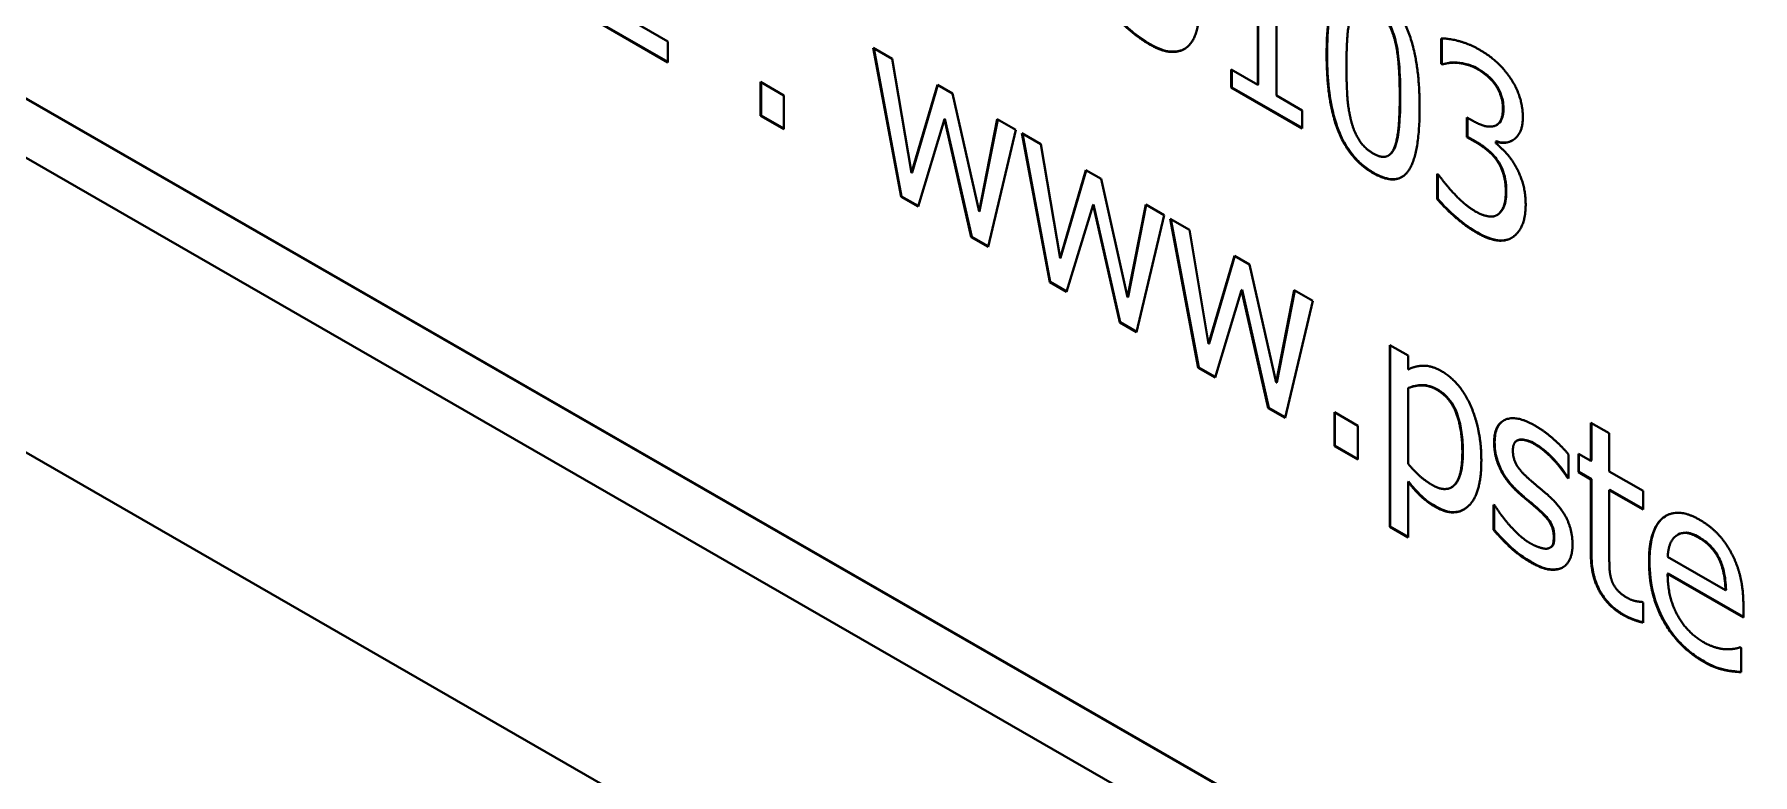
# Model space of a CAD drawing. Header units: millimetres. Extents: x 0 to 3364, y 0 to 2376.
# Drawn here: x 2976.76 to 2988.65, y 1880.46 to 1885.58 of the extents above; entities that cross this region are included whole.
import ezdxf

# ---------------------------------------------------------------- set-up
doc = ezdxf.new("R2010")
doc.units = ezdxf.units.MM
doc.header["$LTSCALE"] = 4
doc.layers.add('가시적인 것(ISO)', color=3, linetype='Continuous', lineweight=40, true_color=0x00ff00)
doc.layers.add('가시적인 좁은 것(ISO)', color=3, linetype='Continuous', lineweight=35, true_color=0x00ff00)

msp = doc.modelspace()

# ---------------------------------------------------------------- linework, layer by layer
at = {"layer": '가시적인 것(ISO)'}
for p, q in [((3021.0979, 1859.5693), (2972.2482, 1887.7)), ((2972.2517, 1887.702), (3021.0985, 1859.573)), ((3024.9608, 1854.8962), (2968.3923, 1887.4718)), ((2971.9243, 1887.4777), (3021.4217, 1858.974)), ((2985.3517, 1886.266), (2985.3517, 1885.1609)), ((2985.2219, 1885.2356), (2985.2219, 1886.0575)), ((2985.2254, 1885.2377), (2985.2254, 1886.0595)), ((2980.6432, 1885.8215), (2981.1391, 1885.5359)), ((2981.1391, 1885.3908), (2980.5091, 1885.7536)), ((2981.1391, 1885.3949), (2980.5126, 1885.7557)), ((2986.4923, 1885.3816), (2986.4923, 1885.5555)), ((2986.4958, 1885.3836), (2986.4958, 1885.5557)), ((2981.1391, 1885.5359), (2981.1391, 1885.3908)), ((2982.7542, 1884.4608), (2982.5608, 1885.4924)), ((2982.5608, 1885.4924), (2982.6931, 1885.4162)), ((2982.7577, 1884.4628), (2982.5652, 1885.4899)), ((2982.6931, 1885.4162), (2982.8264, 1884.6269)), ((2985.0388, 1885.2159), (2985.0388, 1885.3411)), ((2985.0388, 1885.3411), (2985.2219, 1885.2356)), ((2985.0423, 1885.2179), (2985.0423, 1885.339)), ((2986.4958, 1885.3836), (2986.4923, 1885.3816)), ((2986.5, 1885.3771), (2986.4923, 1885.3816)), ((2986.5035, 1885.3792), (2986.4958, 1885.3836)), ((2986.5035, 1885.3792), (2986.5, 1885.3771)), ((2986.6032, 1885.3903), (2986.5997, 1885.3883)), ((2981.7812, 1885.0211), (2981.7812, 1885.2556)), ((2981.7812, 1885.2556), (2981.9428, 1885.1626)), ((2981.7847, 1885.0231), (2981.7847, 1885.2536)), ((2982.8264, 1884.6269), (2983.0051, 1885.2365)), ((2982.8299, 1884.6289), (2983.0077, 1885.235)), ((2983.0051, 1885.2365), (2983.11, 1885.1761)), ((2985.0423, 1885.2179), (2985.0388, 1885.2159)), ((2985.5304, 1884.9327), (2985.0388, 1885.2159)), ((2985.5304, 1884.9368), (2985.0423, 1885.2179)), ((2985.2254, 1885.2377), (2985.2219, 1885.2356)), ((2986.8705, 1885.2374), (2986.867, 1885.2353)), ((2981.9428, 1885.1626), (2981.9428, 1884.928)), ((2983.11, 1885.1761), (2983.2939, 1884.3576)), ((2985.3517, 1885.1609), (2985.5304, 1885.0579)), ((2981.7847, 1885.0231), (2981.7812, 1885.0211)), ((2981.9428, 1884.928), (2981.7812, 1885.0211)), ((2981.9428, 1884.9321), (2981.7847, 1885.0231)), ((2983.0541, 1884.9976), (2982.8711, 1884.3935)), ((2983.0577, 1884.9996), (2983.0541, 1884.9976)), ((2983.2389, 1884.1816), (2983.0541, 1884.9976)), ((2983.2425, 1884.1837), (2983.0577, 1884.9996)), ((2983.2939, 1884.3576), (2983.4194, 1884.9979)), ((2983.2975, 1884.3597), (2983.4223, 1884.9963)), ((2983.4194, 1884.9979), (2983.5475, 1884.9242)), ((2985.5304, 1885.0579), (2985.5304, 1884.9327)), ((2986.6702, 1884.8737), (2986.6702, 1885.0098)), ((2986.6702, 1885.0098), (2986.7149, 1884.9841)), ((2986.6737, 1884.8757), (2986.6737, 1885.0078)), ((2986.8783, 1884.9591), (2986.8747, 1884.9571)), ((2983.5475, 1884.9242), (2983.3558, 1884.1143)), ((2983.7822, 1883.8688), (2983.5888, 1884.9004)), ((2983.5888, 1884.9004), (2983.7211, 1884.8242)), ((2983.7857, 1883.8708), (2983.5932, 1884.8979)), ((2986.6737, 1884.8757), (2986.6702, 1884.8737)), ((2986.7278, 1884.8405), (2986.6702, 1884.8737)), ((2986.7313, 1884.8425), (2986.6737, 1884.8757)), ((2986.8748, 1884.8443), (2986.8713, 1884.8423)), ((2986.8713, 1884.8423), (2986.8713, 1884.8304)), ((2983.7211, 1884.8242), (2983.8544, 1884.0349)), ((2986.1293, 1884.7473), (2986.1258, 1884.7453)), ((2986.1726, 1884.8065), (2986.1691, 1884.8045)), ((2982.8299, 1884.6289), (2982.8264, 1884.6269)), ((2983.8544, 1884.0349), (2984.0331, 1884.6445)), ((2983.8579, 1884.037), (2984.0357, 1884.6431)), ((2984.0331, 1884.6445), (2984.138, 1884.5841)), ((2986.4648, 1884.6183), (2986.4742, 1884.6128)), ((2986.4648, 1884.4444), (2986.4648, 1884.6183)), ((2986.4683, 1884.4464), (2986.4683, 1884.6163)), ((2984.138, 1884.5841), (2984.3219, 1883.7657)), ((2982.7577, 1884.4628), (2982.7542, 1884.4608)), ((2982.8711, 1884.3935), (2982.7542, 1884.4608)), ((2982.8721, 1884.3969), (2982.7577, 1884.4628)), ((2984.0821, 1884.4056), (2983.8991, 1883.8015)), ((2984.0857, 1884.4076), (2984.0821, 1884.4056)), ((2984.2669, 1883.5896), (2984.0821, 1884.4056)), ((2984.2705, 1883.5917), (2984.0857, 1884.4076)), ((2984.3219, 1883.7657), (2984.4474, 1884.4059)), ((2984.3255, 1883.7677), (2984.4503, 1884.4043)), ((2984.4474, 1884.4059), (2984.5755, 1884.3322)), ((2986.4683, 1884.4464), (2986.4648, 1884.4444)), ((2983.2975, 1884.3597), (2983.2939, 1884.3576)), ((2984.5755, 1884.3322), (2984.3838, 1883.5223)), ((2984.8102, 1883.2768), (2984.6168, 1884.3084)), ((2984.6168, 1884.3084), (2984.7491, 1884.2322)), ((2984.8137, 1883.2788), (2984.6212, 1884.3059)), ((2986.8811, 1884.3357), (2986.8775, 1884.3337)), ((2986.8877, 1884.34), (2986.8842, 1884.338)), ((2983.2425, 1884.1837), (2983.2389, 1884.1816)), ((2983.3558, 1884.1143), (2983.2389, 1884.1816)), ((2983.3567, 1884.1179), (2983.2425, 1884.1837)), ((2984.7491, 1884.2322), (2984.8824, 1883.4429)), ((2983.8579, 1884.037), (2983.8544, 1884.0349)), ((2984.8824, 1883.4429), (2985.0611, 1884.0525)), ((2984.8859, 1883.445), (2985.0637, 1884.0511)), ((2985.0611, 1884.0525), (2985.166, 1883.9921)), ((2985.166, 1883.9921), (2985.3499, 1883.1737)), ((2983.7857, 1883.8708), (2983.7822, 1883.8688)), ((2983.8991, 1883.8015), (2983.7822, 1883.8688)), ((2983.9001, 1883.8049), (2983.7857, 1883.8708)), ((2984.3255, 1883.7677), (2984.3219, 1883.7657)), ((2985.1101, 1883.8136), (2984.9271, 1883.2095)), ((2985.1137, 1883.8157), (2985.1101, 1883.8136)), ((2985.2949, 1882.9976), (2985.1101, 1883.8136)), ((2985.2985, 1882.9997), (2985.1137, 1883.8157)), ((2985.3499, 1883.1737), (2985.4754, 1883.8139)), ((2985.3535, 1883.1757), (2985.4783, 1883.8123)), ((2985.4754, 1883.8139), (2985.6035, 1883.7402)), ((2985.6035, 1883.7402), (2985.4118, 1882.9303)), ((2984.2705, 1883.5917), (2984.2669, 1883.5896)), ((2984.3838, 1883.5223), (2984.2669, 1883.5896)), ((2984.3847, 1883.5259), (2984.2705, 1883.5917)), ((2984.8859, 1883.445), (2984.8824, 1883.4429)), ((2986.1356, 1883.4338), (2986.2628, 1883.3606)), ((2986.1356, 1882.1747), (2986.1356, 1883.4338)), ((2986.1391, 1882.1767), (2986.1391, 1883.4318)), ((2986.2628, 1883.3606), (2986.2628, 1883.2642)), ((2984.8137, 1883.2788), (2984.8102, 1883.2768)), ((2984.9271, 1883.2095), (2984.8102, 1883.2768)), ((2984.9281, 1883.213), (2984.8137, 1883.2788)), ((2985.3535, 1883.1757), (2985.3499, 1883.1737)), ((2986.2663, 1883.137), (2986.2628, 1883.135)), ((2986.2628, 1883.135), (2986.2628, 1882.6122)), ((2985.2985, 1882.9997), (2985.2949, 1882.9976)), ((2985.4118, 1882.9303), (2985.2949, 1882.9976)), ((2985.4127, 1882.9339), (2985.2985, 1882.9997)), ((2985.7531, 1882.7338), (2985.7531, 1882.9684)), ((2985.7531, 1882.9684), (2985.9147, 1882.8753)), ((2985.7566, 1882.7359), (2985.7566, 1882.9663)), ((2985.9147, 1882.8753), (2985.9147, 1882.6408)), ((2987.528, 1882.632), (2987.528, 1882.8963)), ((2987.528, 1882.8963), (2987.6552, 1882.823)), ((2987.5315, 1882.634), (2987.5315, 1882.8943)), ((2987.6552, 1882.823), (2987.6552, 1882.5587)), ((2985.7566, 1882.7359), (2985.7531, 1882.7338)), ((2985.9147, 1882.6408), (2985.7531, 1882.7338)), ((2985.9147, 1882.6448), (2985.7566, 1882.7359)), ((2987.0185, 1882.7734), (2987.015, 1882.7714)), ((2987.3733, 1882.6763), (2987.3733, 1882.5104)), ((2987.442, 1882.5533), (2987.442, 1882.6815)), ((2987.442, 1882.6815), (2987.528, 1882.632)), ((2987.4456, 1882.5553), (2987.4456, 1882.6794)), ((2987.5315, 1882.634), (2987.528, 1882.632)), ((2986.2663, 1882.4891), (2986.2628, 1882.487)), ((2986.2628, 1882.487), (2986.2628, 1882.1014)), ((2987.3699, 1882.5164), (2987.3664, 1882.5143)), ((2987.3733, 1882.5104), (2987.3664, 1882.5143)), ((2987.3733, 1882.5144), (2987.3699, 1882.5164)), ((2987.4456, 1882.5553), (2987.442, 1882.5533)), ((2987.528, 1882.5038), (2987.442, 1882.5533)), ((2987.5315, 1882.5058), (2987.4456, 1882.5553)), ((2987.5315, 1882.5058), (2987.528, 1882.5038)), ((2987.528, 1881.9939), (2987.528, 1882.5038)), ((2987.5315, 1881.996), (2987.5315, 1882.5058)), ((2987.6552, 1882.5587), (2987.889, 1882.4241)), ((2986.5656, 1882.4506), (2986.5621, 1882.4486)), ((2987.6587, 1882.4325), (2987.6552, 1882.4305)), ((2987.6552, 1882.4305), (2987.6552, 1881.9922)), ((2987.889, 1882.2959), (2987.6552, 1882.4305)), ((2987.889, 1882.2999), (2987.6587, 1882.4325)), ((2987.889, 1882.4241), (2987.889, 1882.2959)), ((2986.855, 1882.1549), (2986.855, 1882.3288)), ((2986.855, 1882.3288), (2986.8619, 1882.3249)), ((2986.8585, 1882.157), (2986.8585, 1882.3268)), ((2987.1628, 1882.3007), (2987.1593, 1882.2987)), ((2986.1391, 1882.1767), (2986.1356, 1882.1747)), ((2986.2628, 1882.1014), (2986.1356, 1882.1747)), ((2986.2628, 1882.1055), (2986.1391, 1882.1767)), ((2986.8585, 1882.157), (2986.855, 1882.1549)), ((2988.1324, 1882.1224), (2988.1289, 1882.1204)), ((2987.2498, 1882.0339), (2987.2463, 1882.0318)), ((2987.3287, 1881.8922), (2987.3251, 1881.8901)), ((2988.0592, 1881.9683), (2988.4597, 1881.7376)), ((2988.0627, 1881.8521), (2988.0592, 1881.85)), ((2988.5835, 1881.5481), (2988.0592, 1881.85)), ((2988.5835, 1881.5522), (2988.0627, 1881.8521)), ((2987.8813, 1881.6554), (2987.889, 1881.6509)), ((2987.889, 1881.6509), (2987.889, 1881.5118)), ((2988.4633, 1881.7397), (2988.4597, 1881.7376)), ((2988.5835, 1881.6326), (2988.5835, 1881.5481)), ((2988.5611, 1881.3423), (2988.5689, 1881.3379)), ((2988.5689, 1881.3379), (2988.5689, 1881.169))]:
    msp.add_line(p, q, dxfattribs=at)
for points, degree in [([(2985.6989, 1885.4479), (2985.6989, 1885.7798), (2985.8562, 1885.9963), (2986.0212, 1885.9013)], 2), ([(2986.0212, 1885.9013), (2986.1871, 1885.8057), (2986.3427, 1885.3981), (2986.3427, 1885.0781)], 2), ([(2984.4784, 1885.5127), (2984.4062, 1885.5543), (2984.2661, 1885.6737), (2984.2145, 1885.7343)], 2), ([(2984.8145, 1885.7346), (2984.8145, 1885.6462), (2984.768, 1885.5218), (2984.7259, 1885.4904)], 2), ([(2985.8717, 1885.7221), (2985.851, 1885.6713), (2985.8364, 1885.4889), (2985.8364, 1885.3687)], 2), ([(2986.1691, 1885.5528), (2986.1484, 1885.6273), (2986.078, 1885.7324), (2986.0212, 1885.7651)], 2), ([(2986.2052, 1885.1573), (2986.2052, 1885.2835), (2986.1888, 1885.4788), (2986.1691, 1885.5528)], 2), ([(2986.4923, 1885.5555), (2986.5361, 1885.5591), (2986.6874, 1885.5187), (2986.7553, 1885.4796)], 2), ([(2984.7259, 1885.4904), (2984.6829, 1885.4595), (2984.5566, 1885.4677), (2984.4784, 1885.5127)], 2), ([(2986.0212, 1884.6243), (2985.8545, 1884.7203), (2985.6989, 1885.1249), (2985.6989, 1885.4479)], 2), ([(2986.7553, 1885.4796), (2986.824, 1885.44), (2986.9255, 1885.3478), (2986.9667, 1885.2882)], 2), ([(2985.8364, 1885.3687), (2985.8364, 1885.2395), (2985.8493, 1885.0592), (2985.8708, 1884.9792)], 2), ([(2986.5997, 1885.3883), (2986.567, 1885.3902), (2986.5189, 1885.3821), (2986.5, 1885.3771)], 2), ([(2986.7441, 1885.3439), (2986.7071, 1885.3652), (2986.6349, 1885.3849), (2986.5997, 1885.3883)], 2), ([(2986.867, 1885.2353), (2986.8412, 1885.2711), (2986.7793, 1885.3236), (2986.7441, 1885.3439)], 2), ([(2986.9194, 1885.072), (2986.9194, 1885.1187), (2986.8894, 1885.2026), (2986.867, 1885.2353)], 2), ([(2986.9667, 1885.2882), (2987.0114, 1885.2237), (2987.057, 1885.0852), (2987.057, 1885.0097)], 2), ([(2986.3427, 1885.0781), (2986.3427, 1884.7482), (2986.1854, 1884.5297), (2986.0212, 1884.6243)], 2), ([(2986.1691, 1884.8045), (2986.1888, 1884.8537), (2986.2052, 1885.0311), (2986.2052, 1885.1573)], 2), ([(2985.8708, 1884.9792), (2985.8906, 1884.9042), (2985.9628, 1884.7941), (2986.0212, 1884.7604)], 2), ([(2986.7149, 1884.9841), (2986.806, 1884.9316), (2986.9194, 1884.9716), (2986.9194, 1885.072)], 2), ([(2987.057, 1885.0097), (2987.057, 1884.9083), (2986.9478, 1884.8181), (2986.8713, 1884.8423)], 2), ([(2986.879, 1884.7097), (2986.8507, 1884.7508), (2986.7733, 1884.8143), (2986.7278, 1884.8405)], 2), ([(2986.0212, 1884.7604), (2986.0771, 1884.7282), (2986.1493, 1884.7513), (2986.1691, 1884.8045)], 2), ([(2986.8713, 1884.8304), (2986.9031, 1884.8041), (2986.9753, 1884.7268), (2987.0063, 1884.6732)], 2), ([(2986.4742, 1884.6128), (2986.5172, 1884.5503), (2986.6599, 1884.3986), (2986.7321, 1884.357)], 2), ([(2986.9392, 1884.4971), (2986.9392, 1884.5637), (2986.9074, 1884.6685), (2986.879, 1884.7097)], 2), ([(2987.0063, 1884.6732), (2987.0372, 1884.6206), (2987.0767, 1884.4865), (2987.0767, 1884.406)], 2), ([(2986.8842, 1884.338), (2986.9108, 1884.3594), (2986.9392, 1884.4305), (2986.9392, 1884.4971)], 2), ([(2986.7398, 1884.2105), (2986.6642, 1884.254), (2986.5155, 1884.3844), (2986.4648, 1884.4444)], 2), ([(2987.0767, 1884.406), (2987.0767, 1884.3235), (2987.0303, 1884.2101), (2986.9873, 1884.1812)], 2), ([(2986.7321, 1884.357), (2986.7733, 1884.3333), (2986.8558, 1884.3176), (2986.8842, 1884.338)], 2), ([(2986.8811, 1884.3357), (2986.8833, 1884.337), (2986.8856, 1884.3385), (2986.8877, 1884.34)], 3), ([(2986.9873, 1884.1812), (2986.9435, 1884.1508), (2986.8189, 1884.1649), (2986.7398, 1884.2105)], 2), ([(2986.2628, 1883.2642), (2986.31, 1883.2896), (2986.4261, 1883.2923), (2986.494, 1883.2532)], 2), ([(2986.494, 1883.2532), (2986.6246, 1883.178), (2986.7699, 1882.8439), (2986.7699, 1882.6332)], 2), ([(2986.463, 1883.124), (2986.4089, 1883.1552), (2986.3083, 1883.1544), (2986.2628, 1883.135)], 2), ([(2986.6384, 1882.6911), (2986.6384, 1882.8491), (2986.5559, 1883.0705), (2986.463, 1883.124)], 2), ([(2986.8584, 1882.7592), (2986.8584, 1882.8834), (2987.0123, 1882.9508), (2987.1403, 1882.877)], 2), ([(2987.1403, 1882.877), (2987.2031, 1882.8409), (2987.3303, 1882.7299), (2987.3733, 1882.6763)], 2), ([(2987.0234, 1882.4147), (2986.9366, 1882.4955), (2986.8584, 1882.6677), (2986.8584, 1882.7592)], 2), ([(2987.1378, 1882.7483), (2987.075, 1882.7845), (2986.9882, 1882.7699), (2986.9882, 1882.7053)], 2), ([(2986.9882, 1882.7053), (2986.9882, 1882.6466), (2987.0398, 1882.5603), (2987.0965, 1882.5098)], 2), ([(2987.3664, 1882.5143), (2987.3183, 1882.5897), (2987.1979, 1882.7137), (2987.1378, 1882.7483)], 2), ([(2986.2628, 1882.6122), (2986.3126, 1882.5547), (2986.384, 1882.4918), (2986.4295, 1882.4655)], 2), ([(2986.4295, 1882.4655), (2986.5284, 1882.4086), (2986.6384, 1882.5221), (2986.6384, 1882.6911)], 2), ([(2986.7699, 1882.6332), (2986.7699, 1882.4027), (2986.5894, 1882.2343), (2986.451, 1882.314)], 2), ([(2986.451, 1882.314), (2986.3951, 1882.3462), (2986.3083, 1882.428), (2986.2628, 1882.487)], 2), ([(2987.0965, 1882.5098), (2987.1249, 1882.4845), (2987.1945, 1882.4265), (2987.2323, 1882.3938)], 2), ([(2987.1593, 1882.2987), (2987.1352, 1882.3205), (2987.0561, 1882.3849), (2987.0234, 1882.4147)], 2), ([(2987.2323, 1882.3938), (2987.3165, 1882.3194), (2987.4008, 1882.1527), (2987.4008, 1882.0503)], 2), ([(2986.8619, 1882.3249), (2986.8782, 1882.2996), (2986.922, 1882.2366), (2986.9581, 1882.1949)], 2), ([(2987.271, 1882.1042), (2987.271, 1882.1598), (2987.222, 1882.2437), (2987.1593, 1882.2987)], 2), ([(2987.9303, 1881.9352), (2987.9303, 1882.1598), (2988.1236, 1882.3148), (2988.2801, 1882.2247)], 2), ([(2988.2801, 1882.2247), (2988.3506, 1882.1841), (2988.4589, 1882.072), (2988.4993, 1881.9961)], 2), ([(2987.106, 1881.9329), (2987.0303, 1881.9764), (2986.898, 1882.1024), (2986.855, 1882.1549)], 2), ([(2986.9581, 1882.1949), (2986.9908, 1882.1572), (2987.0681, 1882.0848), (2987.1103, 1882.0606)], 2), ([(2987.2263, 1882.0246), (2987.2504, 1882.0296), (2987.271, 1882.0605), (2987.271, 1882.1042)], 2), ([(2988.1219, 1882.116), (2988.0927, 1882.0961), (2988.0635, 1882.0245), (2988.0592, 1881.9683)], 2), ([(2988.2723, 1882.1019), (2988.2216, 1882.1311), (2988.1503, 1882.1355), (2988.1219, 1882.116)], 2), ([(2988.4167, 1881.9472), (2988.3944, 1881.9949), (2988.3239, 1882.0722), (2988.2723, 1882.1019)], 2), ([(2987.1103, 1882.0606), (2987.1403, 1882.0433), (2987.21, 1882.0211), (2987.2263, 1882.0246)], 2), ([(2987.4008, 1882.0503), (2987.4008, 1881.9907), (2987.3621, 1881.9076), (2987.3251, 1881.8901)], 2), ([(2987.748, 1881.5671), (2987.644, 1881.627), (2987.528, 1881.8379), (2987.528, 1881.9939)], 2), ([(2987.6552, 1881.9922), (2987.6552, 1881.9227), (2987.6595, 1881.8437), (2987.6724, 1881.8035)], 2), ([(2988.4993, 1881.9961), (2988.5405, 1881.9197), (2988.5835, 1881.7429), (2988.5835, 1881.6326)], 2), ([(2987.3251, 1881.8901), (2987.2847, 1881.8727), (2987.1825, 1881.8888), (2987.106, 1881.9329)], 2), ([(2987.3349, 1881.8954), (2987.3329, 1881.8942), (2987.3308, 1881.8932), (2987.3287, 1881.8922)], 3), ([(2988.3102, 1881.2404), (2988.1297, 1881.3444), (2987.9303, 1881.7067), (2987.9303, 1881.9352)], 2), ([(2988.4597, 1881.7376), (2988.458, 1881.8012), (2988.4365, 1881.905), (2988.4167, 1881.9472)], 2), ([(2987.6724, 1881.8035), (2987.6844, 1881.7677), (2987.736, 1881.7092), (2987.7798, 1881.684)], 2), ([(2988.0592, 1881.85), (2988.0592, 1881.69), (2988.1915, 1881.4439), (2988.3093, 1881.3761)], 2), ([(2987.7798, 1881.684), (2987.8108, 1881.6661), (2987.8684, 1881.6558), (2987.8813, 1881.6554)], 2), ([(2987.889, 1881.5118), (2987.8529, 1881.5206), (2987.7798, 1881.5488), (2987.748, 1881.5671)], 2), ([(2988.3093, 1881.3761), (2988.3506, 1881.3523), (2988.4314, 1881.3286), (2988.464, 1881.3277)], 2), ([(2988.464, 1881.3277), (2988.4984, 1881.3278), (2988.5457, 1881.3354), (2988.5611, 1881.3423)], 2), ([(2988.4537, 1881.1836), (2988.4167, 1881.192), (2988.3566, 1881.2137), (2988.3102, 1881.2404)], 2), ([(2988.5689, 1881.169), (2988.5465, 1881.1709), (2988.4803, 1881.1772), (2988.4537, 1881.1836)], 2)]:
    msp.add_open_spline(points, degree=degree, dxfattribs=at)
for points, knots in [([(2985.7024, 1885.4499), (2985.7024, 1885.5318), (2985.706, 1885.6162), (2985.7254, 1885.7536), (2985.74, 1885.8171), (2985.7773, 1885.8872), (2985.7957, 1885.9135), (2985.8238, 1885.9303)], [-0.25372245, -0.25372245, -0.25372245, -0.25372245, -0.16827012, -0.16827012, -0.09720122, -0.09720122, -0.0630639, -0.0630639, -0.0630639, -0.0630639]), ([(2984.4819, 1885.5148), (2984.4155, 1885.553), (2984.3652, 1885.5943), (2984.2981, 1885.6515), (2984.256, 1885.6917), (2984.218, 1885.7363)], [-0.05861252, -0.05861252, -0.05861252, -0.05861252, -0.036269509, -0.036269509, 0, 0, 0, 0]), ([(2986.1726, 1885.5548), (2986.1672, 1885.5744), (2986.1606, 1885.5943), (2986.1454, 1885.6313), (2986.137, 1885.6486), (2986.1139, 1885.6878), (2986.1004, 1885.7049), (2986.067, 1885.7395), (2986.0458, 1885.755), (2986.0248, 1885.7672)], [-0.049987029, -0.049987029, -0.049987029, -0.049987029, -0.039663553, -0.039663553, -0.030458641, -0.030458641, -0.01784843, -0.01784843, 0, 0, 0, 0]), ([(2986.2087, 1885.1594), (2986.2087, 1885.2304), (2986.2068, 1885.3088), (2986.1977, 1885.4172), (2986.191, 1885.4858), (2986.1726, 1885.5548)], [-0.14536693, -0.14536693, -0.14536693, -0.14536693, -0.04560659, -0.04560659, 0, 0, 0, 0]), ([(2984.716, 1885.4839), (2984.7045, 1885.4775), (2984.6921, 1885.4728), (2984.6545, 1885.464), (2984.6319, 1885.4647), (2984.5741, 1885.4702), (2984.5284, 1885.488), (2984.4819, 1885.5148)], [-0.060481597, -0.060481597, -0.060481597, -0.060481597, -0.053074983, -0.053074983, -0.039474073, -0.039474073, 0, 0, 0, 0]), ([(2986.0248, 1884.6263), (2986.0002, 1884.6404), (2985.9756, 1884.6572), (2985.9295, 1884.6954), (2985.9083, 1884.716), (2985.8587, 1884.7738), (2985.8334, 1884.812), (2985.7945, 1884.8875), (2985.7695, 1884.9426), (2985.7132, 1885.1615), (2985.7024, 1885.3105), (2985.7024, 1885.4499)], [-0.35748213, -0.35748213, -0.35748213, -0.35748213, -0.29906856, -0.29906856, -0.2453836, -0.2453836, -0.16672267, -0.16672267, -0.10232463, -0.10232463, 0, 0, 0, 0]), ([(2986.6032, 1885.3903), (2986.571, 1885.3922), (2986.553, 1885.3893), (2986.5321, 1885.3858), (2986.5174, 1885.3828), (2986.5035, 1885.3792)], [-0.021085007, -0.021085007, -0.021085007, -0.021085007, -0.014522862, -0.014522862, 0, 0, 0, 0]), ([(2986.7476, 1885.3459), (2986.7121, 1885.3664), (2986.6856, 1885.374), (2986.6502, 1885.3837), (2986.6265, 1885.3881), (2986.6032, 1885.3903)], [-0.031034786, -0.031034786, -0.031034786, -0.031034786, -0.02134227, -0.02134227, 0, 0, 0, 0]), ([(2986.8705, 1885.2374), (2986.8462, 1885.2711), (2986.8241, 1885.2907), (2986.7921, 1885.3178), (2986.7699, 1885.3331), (2986.7476, 1885.3459)], [-0.027826534, -0.027826534, -0.027826534, -0.027826534, -0.018896319, -0.018896319, 0, 0, 0, 0]), ([(2986.923, 1885.074), (2986.923, 1885.0912), (2986.9215, 1885.1094), (2986.9156, 1885.1381), (2986.9115, 1885.1551), (2986.8934, 1885.1992), (2986.8831, 1885.2189), (2986.8705, 1885.2374)], [-0.058660702, -0.058660702, -0.058660702, -0.058660702, -0.029076398, -0.029076398, -0.013472332, -0.013472332, 0, 0, 0, 0]), ([(2986.1726, 1884.8065), (2986.1881, 1884.8451), (2986.1962, 1884.8967), (2986.2035, 1884.9768), (2986.2087, 1885.042), (2986.2087, 1885.1594)], [-0.21332504, -0.21332504, -0.21332504, -0.21332504, -0.08615013, -0.08615013, 0, 0, 0, 0]), ([(2986.8783, 1884.9591), (2986.8786, 1884.9593), (2986.879, 1884.9596), (2986.8928, 1884.9679), (2986.9031, 1884.9803), (2986.9195, 1885.0183), (2986.923, 1885.0452), (2986.923, 1885.074)], [-0.037901184, -0.037901184, -0.037901184, -0.037901184, -0.037458654, -0.037458654, -0.021131774, -0.021131774, 0, 0, 0, 0]), ([(2986.8826, 1884.7117), (2986.873, 1884.7256), (2986.8626, 1884.7385), (2986.8356, 1884.768), (2986.8216, 1884.7796), (2986.788, 1884.8072), (2986.7595, 1884.8263), (2986.7313, 1884.8425)], [-0.032741125, -0.032741125, -0.032741125, -0.032741125, -0.029148948, -0.029148948, -0.023911075, -0.023911075, 0, 0, 0, 0]), ([(2986.9854, 1884.8511), (2986.9765, 1884.8462), (2986.9668, 1884.8423), (2986.9316, 1884.8334), (2986.9044, 1884.835), (2986.8748, 1884.8443)], [-0.036709343, -0.036709343, -0.036709343, -0.036709343, -0.025744193, -0.025744193, 0, 0, 0, 0]), ([(2986.1293, 1884.7473), (2986.1318, 1884.7488), (2986.1343, 1884.7504), (2986.1529, 1884.7646), (2986.1644, 1884.7843), (2986.1726, 1884.8065)], [-0.024207536, -0.024207536, -0.024207536, -0.024207536, -0.02098571, -0.02098571, 0, 0, 0, 0]), ([(2986.2206, 1884.5978), (2986.1976, 1884.5851), (2986.1712, 1884.5802), (2986.1044, 1884.5873), (2986.0647, 1884.6033), (2986.0248, 1884.6263)], [-0.06119557, -0.06119557, -0.06119557, -0.06119557, -0.03386925, -0.03386925, 0, 0, 0, 0]), ([(2986.9427, 1884.4992), (2986.9427, 1884.5248), (2986.941, 1884.5526), (2986.9305, 1884.6099), (2986.9229, 1884.6321), (2986.9069, 1884.6715), (2986.896, 1884.6922), (2986.8826, 1884.7117)], [-0.037154443, -0.037154443, -0.037154443, -0.037154443, -0.026003543, -0.026003543, -0.014253929, -0.014253929, 0, 0, 0, 0]), ([(2986.8877, 1884.34), (2986.905, 1884.3539), (2986.9191, 1884.3733), (2986.9391, 1884.4235), (2986.9427, 1884.4602), (2986.9427, 1884.4992)], [-0.054199937, -0.054199937, -0.054199937, -0.054199937, -0.028603532, -0.028603532, 0, 0, 0, 0]), ([(2986.7433, 1884.2125), (2986.6717, 1884.2537), (2986.6177, 1884.2998), (2986.5513, 1884.3581), (2986.5068, 1884.4008), (2986.4683, 1884.4464)], [-0.058386009, -0.058386009, -0.058386009, -0.058386009, -0.036948739, -0.036948739, 0, 0, 0, 0]), ([(2986.9795, 1884.1761), (2986.968, 1884.1698), (2986.9557, 1884.1651), (2986.9223, 1884.1578), (2986.9024, 1884.1579), (2986.8399, 1884.165), (2986.7916, 1884.1847), (2986.7433, 1884.2125)], [-0.067841558, -0.067841558, -0.067841558, -0.067841558, -0.057163173, -0.057163173, -0.040992429, -0.040992429, 0, 0, 0, 0]), ([(2986.4666, 1883.126), (2986.4486, 1883.1364), (2986.4309, 1883.1442), (2986.3956, 1883.1546), (2986.3785, 1883.157), (2986.3485, 1883.1567), (2986.3115, 1883.1563), (2986.2663, 1883.137)], [-0.17152763, -0.17152763, -0.17152763, -0.17152763, -0.11175625, -0.11175625, -0.05082675, -0.05082675, 0, 0, 0, 0]), ([(2986.6419, 1882.6931), (2986.6419, 1882.7368), (2986.6395, 1882.7837), (2986.6275, 1882.8682), (2986.6191, 1882.9082), (2986.5979, 1882.9707), (2986.5881, 1882.9944), (2986.5618, 1883.0395), (2986.5474, 1883.0587), (2986.5106, 1883.097), (2986.4886, 1883.1133), (2986.4666, 1883.126)], [-0.11230213, -0.11230213, -0.11230213, -0.11230213, -0.07775255, -0.07775255, -0.05003892, -0.05003892, -0.03359246, -0.03359246, -0.01870461, -0.01870461, 0, 0, 0, 0]), ([(2986.862, 1882.7612), (2986.862, 1882.7805), (2986.8633, 1882.799), (2986.8694, 1882.8324), (2986.8739, 1882.8472), (2986.8909, 1882.8836), (2986.9062, 1882.9007), (2986.9255, 1882.9122)], [-0.173954269, -0.173954269, -0.173954269, -0.173954269, -0.147187092, -0.147187092, -0.121913703, -0.121913703, -0.077662876, -0.077662876, -0.077662876, -0.077662876]), ([(2987.027, 1882.4167), (2987.0058, 1882.4365), (2986.9848, 1882.4582), (2986.9484, 1882.5027), (2986.9326, 1882.525), (2986.8993, 1882.583), (2986.8871, 1882.6152), (2986.8668, 1882.6844), (2986.862, 1882.724), (2986.862, 1882.7612)], [-0.073006545, -0.073006545, -0.073006545, -0.073006545, -0.058393398, -0.058393398, -0.045599787, -0.045599787, -0.027264811, -0.027264811, 0, 0, 0, 0]), ([(2987.1413, 1882.7504), (2987.1246, 1882.76), (2987.1079, 1882.7679), (2987.0767, 1882.778), (2987.0623, 1882.7806), (2987.0314, 1882.7802), (2987.0219, 1882.7754), (2987.0185, 1882.7734)], [-0.0320028298, -0.0320028298, -0.0320028298, -0.0320028298, -0.0287897708, -0.0287897708, -0.0258587343, -0.0258587343, -0.022096769, -0.022096769, -0.022096769, -0.022096769]), ([(2987.3699, 1882.5164), (2987.3312, 1882.5771), (2987.2924, 1882.6221), (2987.2222, 1882.6942), (2987.1825, 1882.7267), (2987.1413, 1882.7504)], [-0.063933709, -0.063933709, -0.063933709, -0.063933709, -0.034917589, -0.034917589, 0, 0, 0, 0]), ([(2986.5656, 1882.4506), (2986.5688, 1882.4524), (2986.5718, 1882.4545), (2986.5977, 1882.4739), (2986.6111, 1882.4997), (2986.6367, 1882.5711), (2986.6419, 1882.6329), (2986.6419, 1882.6931)], [-0.069592958, -0.069592958, -0.069592958, -0.069592958, -0.066687633, -0.066687633, -0.044220011, -0.044220011, 0, 0, 0, 0]), ([(2986.4545, 1882.3161), (2986.403, 1882.3458), (2986.3709, 1882.3744), (2986.324, 1882.4186), (2986.2941, 1882.453), (2986.2663, 1882.4891)], [-0.041749943, -0.041749943, -0.041749943, -0.041749943, -0.027813725, -0.027813725, 0, 0, 0, 0]), ([(2987.1628, 1882.3007), (2987.1378, 1882.3234), (2987.1068, 1882.3485), (2987.0751, 1882.3744), (2987.0506, 1882.3952), (2987.027, 1882.4167)], [-0.027465829, -0.027465829, -0.027465829, -0.027465829, -0.020846565, -0.020846565, 0, 0, 0, 0]), ([(2986.6497, 1882.2959), (2986.6488, 1882.2954), (2986.648, 1882.2949), (2986.6221, 1882.2811), (2986.5938, 1882.275), (2986.5276, 1882.2813), (2986.4916, 1882.2947), (2986.4545, 1882.3161)], [-0.061865866, -0.061865866, -0.061865866, -0.061865866, -0.060870636, -0.060870636, -0.031433475, -0.031433475, 0, 0, 0, 0]), ([(2987.2745, 1882.1062), (2987.2745, 1882.1196), (2987.2735, 1882.1339), (2987.2682, 1882.1611), (2987.2644, 1882.1739), (2987.254, 1882.1975), (2987.2473, 1882.2097), (2987.2172, 1882.2499), (2987.1912, 1882.2758), (2987.1628, 1882.3007)], [-0.078041018, -0.078041018, -0.078041018, -0.078041018, -0.057555751, -0.057555751, -0.0399582, -0.0399582, -0.024941484, -0.024941484, 0, 0, 0, 0]), ([(2987.9338, 1881.9373), (2987.9338, 1881.9837), (2987.9369, 1882.0287), (2987.9512, 1882.107), (2987.9615, 1882.141), (2987.9985, 1882.2144), (2988.0261, 1882.2388), (2988.0503, 1882.2531)], [-0.142102169, -0.142102169, -0.142102169, -0.142102169, -0.120994397, -0.120994397, -0.10207716, -0.10207716, -0.073786211, -0.073786211, -0.073786211, -0.073786211]), ([(2987.1095, 1881.9349), (2987.0358, 1881.9774), (2986.9867, 1882.0233), (2986.9315, 1882.0759), (2986.8918, 1882.1162), (2986.8585, 1882.157)], [-0.049473729, -0.049473729, -0.049473729, -0.049473729, -0.032416686, -0.032416686, 0, 0, 0, 0]), ([(2987.2498, 1882.0339), (2987.2516, 1882.0349), (2987.2534, 1882.0361), (2987.2634, 1882.0437), (2987.2667, 1882.0509), (2987.2728, 1882.0676), (2987.2745, 1882.0858), (2987.2745, 1882.1062)], [-0.021386251, -0.021386251, -0.021386251, -0.021386251, -0.020340377, -0.020340377, -0.015008885, -0.015008885, 0, 0, 0, 0]), ([(2988.2759, 1882.104), (2988.2597, 1882.1133), (2988.2434, 1882.1213), (2988.208, 1882.1339), (2988.1949, 1882.1351), (2988.1665, 1882.1363), (2988.1484, 1882.1316), (2988.1324, 1882.1224)], [-0.03522729, -0.03522729, -0.03522729, -0.03522729, -0.029351814, -0.029351814, -0.022122174, -0.022122174, -0.002845679, -0.002845679, -0.002845679, -0.002845679]), ([(2988.4203, 1881.9493), (2988.4124, 1881.9661), (2988.4033, 1881.9822), (2988.38, 1882.0163), (2988.3674, 1882.0308), (2988.3324, 1882.0675), (2988.3035, 1882.0881), (2988.2759, 1882.104)], [-0.039040794, -0.039040794, -0.039040794, -0.039040794, -0.032011871, -0.032011871, -0.023411559, -0.023411559, 0, 0, 0, 0]), ([(2987.7516, 1881.5692), (2987.7301, 1881.5815), (2987.7085, 1881.5962), (2987.6688, 1881.6298), (2987.6507, 1881.648), (2987.6105, 1881.6973), (2987.5953, 1881.7234), (2987.5694, 1881.7726), (2987.5575, 1881.8061), (2987.5357, 1881.893), (2987.5315, 1881.9474), (2987.5315, 1881.996)], [-0.086464244, -0.086464244, -0.086464244, -0.086464244, -0.077257418, -0.077257418, -0.06895016, -0.06895016, -0.05748266, -0.05748266, -0.035632576, -0.035632576, 0, 0, 0, 0]), ([(2987.3287, 1881.8922), (2987.2909, 1881.8759), (2987.2553, 1881.8799), (2987.1992, 1881.8888), (2987.1545, 1881.909), (2987.1095, 1881.9349)], [-0.05651006, -0.05651006, -0.05651006, -0.05651006, -0.038200239, -0.038200239, 0, 0, 0, 0]), ([(2988.3137, 1881.2425), (2988.2821, 1881.2607), (2988.2503, 1881.2818), (2988.1911, 1881.3289), (2988.1636, 1881.3541), (2988.0988, 1881.4244), (2988.0649, 1881.4712), (2988.0133, 1881.5637), (2987.9861, 1881.6204), (2987.942, 1881.779), (2987.9338, 1881.8616), (2987.9338, 1881.9373)], [-0.25738, -0.25738, -0.25738, -0.25738, -0.21017408, -0.21017408, -0.16738097, -0.16738097, -0.10452781, -0.10452781, -0.05555741, -0.05555741, 0, 0, 0, 0]), ([(2988.4633, 1881.7397), (2988.462, 1881.7865), (2988.4571, 1881.8293), (2988.4415, 1881.8955), (2988.4327, 1881.9228), (2988.4203, 1881.9493)], [-0.044077692, -0.044077692, -0.044077692, -0.044077692, -0.01765231, -0.01765231, 0, 0, 0, 0]), ([(2987.889, 1881.5147), (2987.8586, 1881.5224), (2987.8346, 1881.5311), (2987.7974, 1881.5454), (2987.7743, 1881.556), (2987.7516, 1881.5692)], [-0.031940995, -0.031940995, -0.031940995, -0.031940995, -0.019328452, -0.019328452, 0, 0, 0, 0]), ([(2988.4572, 1881.1856), (2988.4352, 1881.1906), (2988.4128, 1881.1967), (2988.3662, 1881.2135), (2988.3379, 1881.2285), (2988.3137, 1881.2425)], [-0.03994906, -0.03994906, -0.03994906, -0.03994906, -0.020532882, -0.020532882, 0, 0, 0, 0]), ([(2988.5689, 1881.1713), (2988.5469, 1881.1732), (2988.5235, 1881.1755), (2988.4978, 1881.1779), (2988.4772, 1881.1808), (2988.4572, 1881.1856)], [-0.023674926, -0.023674926, -0.023674926, -0.023674926, -0.017626994, -0.017626994, 0, 0, 0, 0])]:
    msp.add_open_spline(points, degree=3, knots=knots, dxfattribs=at)
at = {"layer": '가시적인 좁은 것(ISO)'}
for p, q in [((2986.1726, 1885.5548), (2986.1691, 1885.5528)), ((2984.4819, 1885.5148), (2984.4784, 1885.5127)), ((2985.7024, 1885.4499), (2985.6989, 1885.4479)), ((2986.7476, 1885.3459), (2986.7441, 1885.3439)), ((2986.2087, 1885.1594), (2986.2052, 1885.1573)), ((2986.923, 1885.074), (2986.9194, 1885.072)), ((2986.7313, 1884.8425), (2986.7278, 1884.8405)), ((2986.0248, 1884.6263), (2986.0212, 1884.6243)), ((2986.8826, 1884.7117), (2986.879, 1884.7097)), ((2986.9427, 1884.4992), (2986.9392, 1884.4971)), ((2986.7433, 1884.2125), (2986.7398, 1884.2105)), ((2986.4666, 1883.126), (2986.463, 1883.124)), ((2986.862, 1882.7612), (2986.8584, 1882.7592)), ((2987.1413, 1882.7504), (2987.1378, 1882.7483)), ((2986.6419, 1882.6931), (2986.6384, 1882.6911)), ((2987.027, 1882.4167), (2987.0234, 1882.4147)), ((2986.4545, 1882.3161), (2986.451, 1882.314)), ((2987.2745, 1882.1062), (2987.271, 1882.1042)), ((2988.2759, 1882.104), (2988.2723, 1882.1019)), ((2987.5315, 1881.996), (2987.528, 1881.9939)), ((2987.1095, 1881.9349), (2987.106, 1881.9329)), ((2987.9338, 1881.9373), (2987.9303, 1881.9352)), ((2988.4203, 1881.9493), (2988.4167, 1881.9472)), ((2987.7516, 1881.5692), (2987.748, 1881.5671)), ((2988.3137, 1881.2425), (2988.3102, 1881.2404)), ((2988.4572, 1881.1856), (2988.4537, 1881.1836))]:
    msp.add_line(p, q, dxfattribs=at)

doc.saveas('drawing.dxf')
